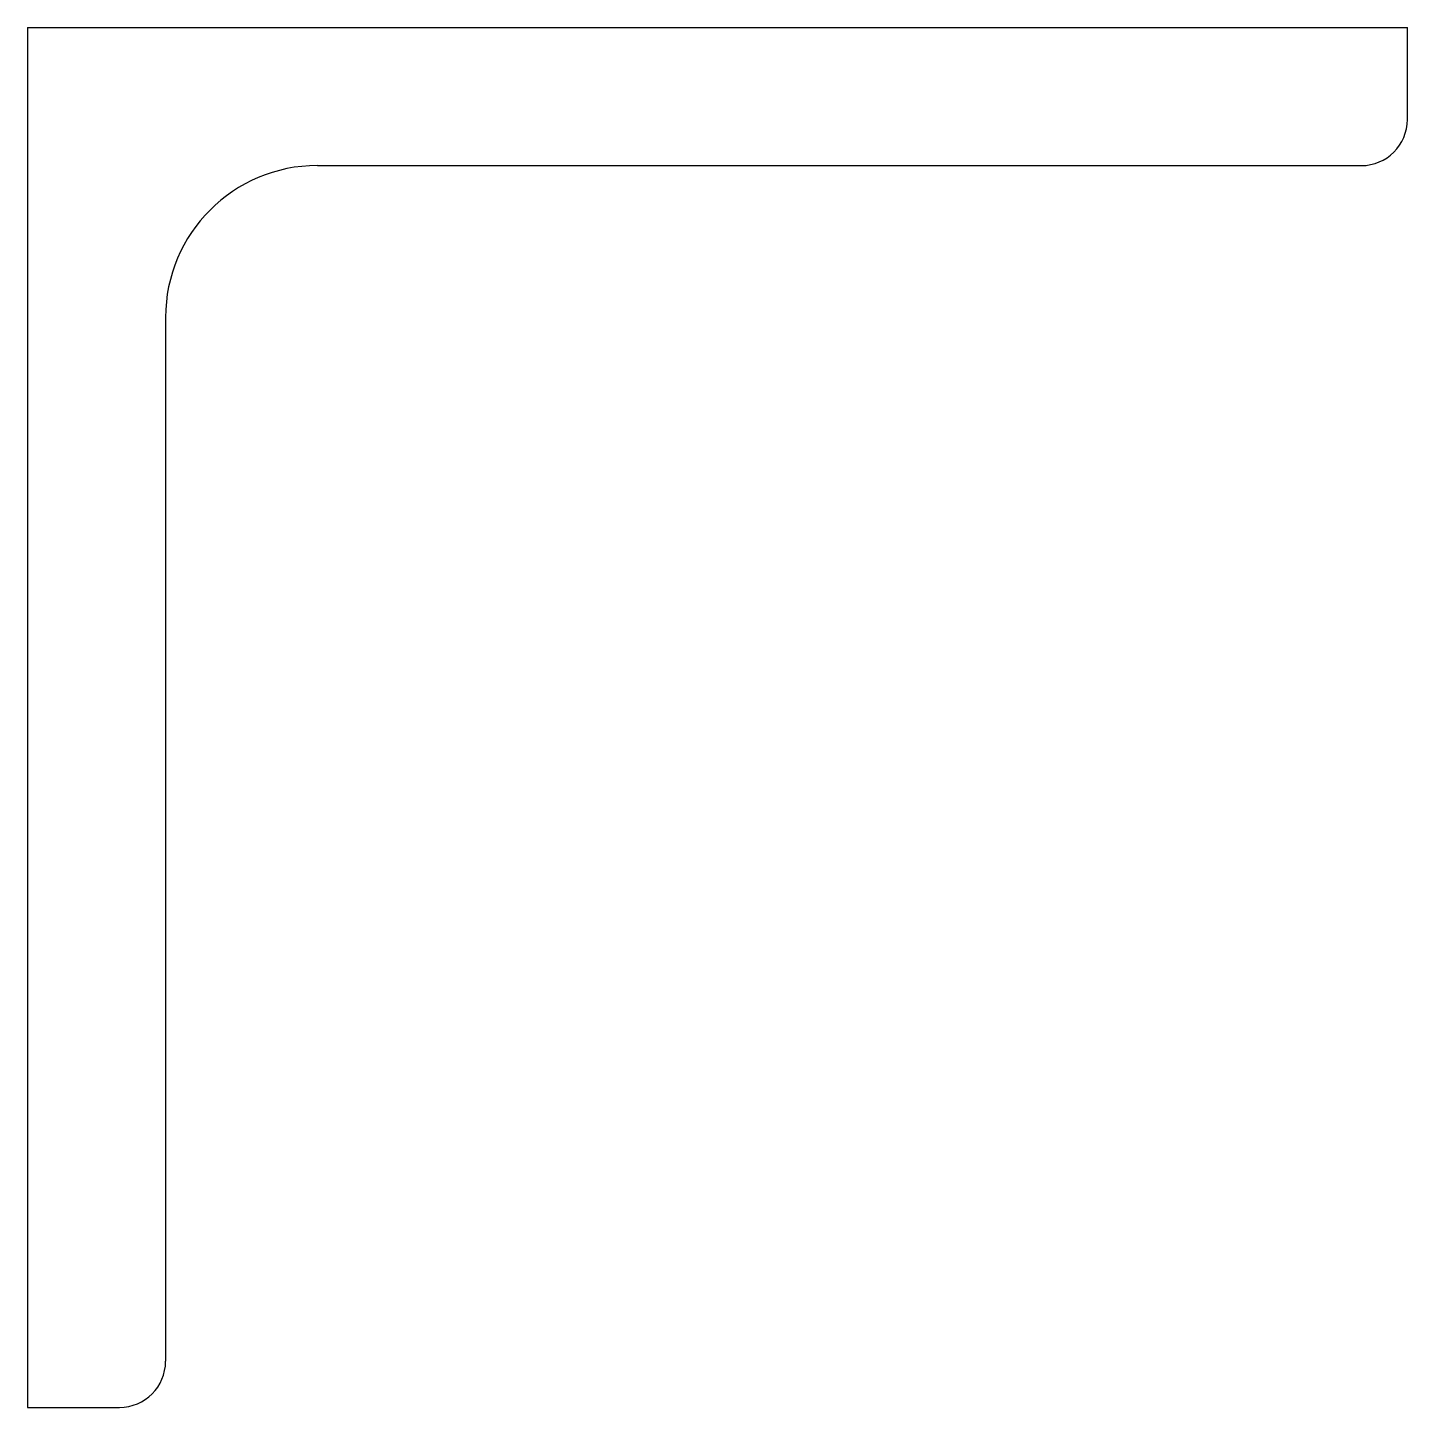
# Model space of a CAD drawing. Header units: metres. Extents: x 0 to 50, y -50 to 0.
import ezdxf

# ---------------------------------------------------------------- set-up
doc = ezdxf.new("R2010")
doc.units = ezdxf.units.M

msp = doc.modelspace()

# ---------------------------------------------------------------- linework, layer by layer
for p, q in [((0, 0), (0, -50)), ((0, 0), (50, 0)), ((50, -3.33), (50, 0)), ((10.5, -5), (48.33, -5)), ((5, -10.5), (5, -48.33)), ((0, -50), (3.33, -50))]:
    msp.add_line(p, q)
for centre, radius, start, end in [((48.33, -3.33), 1.67, 270, 0), ((10.5, -10.5), 5.5, 90, 180), ((3.33, -48.33), 1.67, 270, 0)]:
    msp.add_arc(centre, radius, start, end)

doc.saveas('drawing.dxf')
